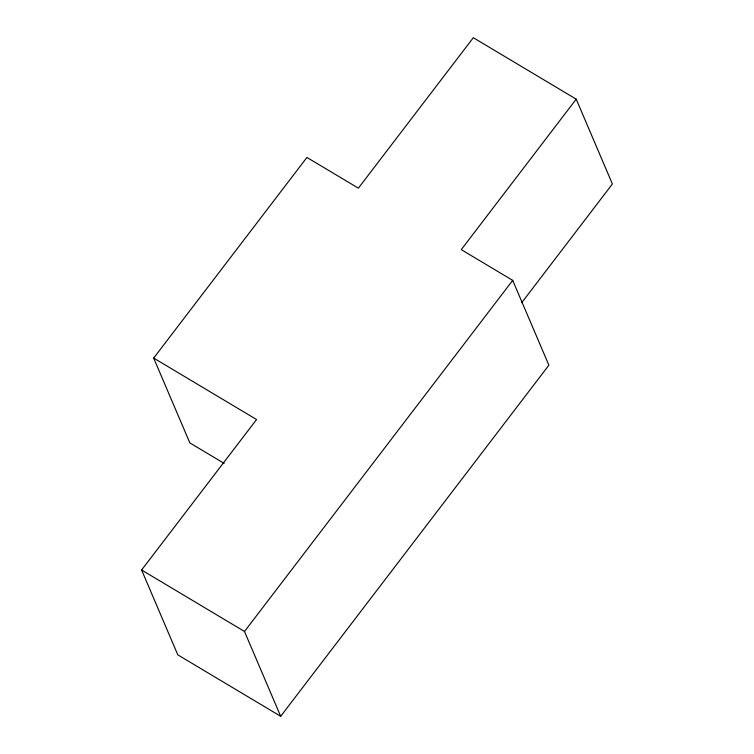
<?xml version="1.0" encoding="UTF-8"?>
<svg xmlns="http://www.w3.org/2000/svg" width="754" height="754" viewBox="0 0 754 754"><rect width="100%" height="100%" fill="white"/><g stroke="black" fill="none" stroke-linecap="round" stroke-linejoin="round"><path stroke-width="1.13" d="M224.155 463.39L189.857 442.909L153.675 358.075L306.935 157.445L358.376 188.17L473.323 37.7L576.207 99.16L612.389 183.995L521.721 302.684M576.207 99.16L461.26 249.631L512.701 280.365L548.884 365.19L280.677 716.3L177.793 654.84L141.611 570.005L256.558 419.535L153.675 358.075M280.677 716.3L244.494 631.466L512.701 280.365M141.611 570.005L244.494 631.466"/></g></svg>
